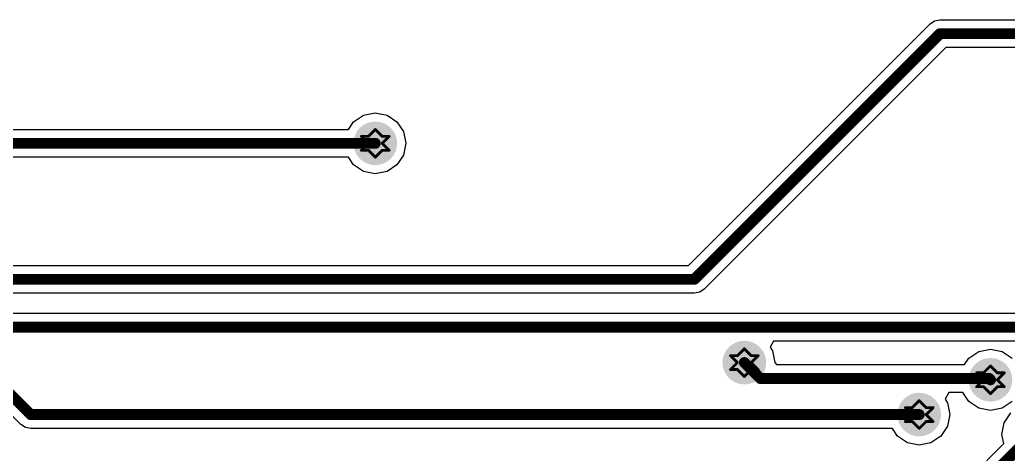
# Model space of a CAD drawing. Header units: millimetres. Extents: x 13 to 607, y 0 to 420.
# Drawn here: x 447.58 to 483.73, y 304.74 to 320.63 of the extents above; entities that cross this region are included whole.
import ezdxf

# ---------------------------------------------------------------- set-up
doc = ezdxf.new("R2010")
doc.units = ezdxf.units.MM
doc.layers.add('BottomLayer', color=5, linetype='Continuous')
doc.layers.add('DrillDrawing', color=1, linetype='Continuous')

msp = doc.modelspace()

# ---------------------------------------------------------------- hatches: boundary and pattern name
at = {"layer": 'BottomLayer'}
h = msp.add_hatch(color=5, dxfattribs=at)
edge = h.paths.add_edge_path()
edge.add_arc((460.583198806271, 316.1082847595534), 0.7991522388059702, 0, 360, ccw=False)
h = msp.add_hatch(color=5, dxfattribs=at)
edge = h.paths.add_edge_path()
edge.add_arc((474.0817062689457, 308.0903743117922), 0.7991522388059702, 0, 360, ccw=False)
h = msp.add_hatch(color=5, dxfattribs=at)
edge = h.paths.add_edge_path()
edge.add_arc((483.0837898510508, 307.4614250580609), 0.7991522388059702, 0, 360, ccw=False)
h = msp.add_hatch(color=5, dxfattribs=at)
edge = h.paths.add_edge_path()
edge.add_arc((480.4784764181823, 306.1900280431354), 0.7991522388059702, 0, 360, ccw=False)

# ---------------------------------------------------------------- linework, layer by layer
for p, q in [((472.0439035821103, 311.6444044610459), (480.8768346268837, 320.477335505822)), ((480.8768346268837, 320.477335505822), (481.0420441791277, 320.5877289386578)), ((481.0420441791277, 320.5877289386578), (481.2369301492793, 320.6264940132847)), ((481.2369301492793, 320.6264940132847), (493.8556495522564, 320.6264940132847)), ((481.4478671641984, 319.6079859535832), (472.614936119425, 310.775054908807)), ((493.8556495522564, 319.6079859535832), (481.4478671641984, 319.6079859535832)), ((459.7909835821113, 316.9004999834339), (460.1544537313669, 317.1433614759712)), ((460.1544537313669, 317.1433614759712), (460.5831988059938, 317.2286456550757)), ((460.5831988059938, 317.2286456550757), (461.0119438806207, 317.1433614759712)), ((461.0119438806207, 317.1433614759712), (461.3754140298763, 316.9004999834339)), ((459.6019182089797, 316.6175387894041), (459.7909835821113, 316.9004999834339)), ((461.3754140298763, 316.9004999834339), (461.6182755224138, 316.5370298341802)), ((396.6281331343555, 316.6175387894041), (459.6019182089797, 316.6175387894041)), ((461.6182755224138, 316.5370298341802), (461.7035597015195, 316.1082847595533)), ((461.7035597015195, 316.1082847595533), (461.6182755224138, 315.6795396849265)), ((461.6182755224138, 315.6795396849265), (461.3754140298763, 315.3160695356727)), ((459.6019182089797, 315.5990307297026), (396.6281331343555, 315.5990307297026)), ((459.7909835821113, 315.3160695356727), (459.6019182089797, 315.5990307297026)), ((460.1544537313669, 315.0732080431354), (459.7909835821113, 315.3160695356727)), ((461.3754140298763, 315.3160695356727), (461.0119438806207, 315.0732080431354)), ((460.5831988059938, 314.987923864031), (460.1544537313669, 315.0732080431354)), ((461.0119438806207, 315.0732080431354), (460.5831988059938, 314.987923864031)), ((416.2563331343547, 311.6444044610459), (472.0439035821103, 311.6444044610459)), ((472.2548405970367, 310.6258964013444), (416.4672701492739, 310.6258964013444)), ((472.4497265671882, 310.6646614759712), (472.2548405970367, 310.6258964013444)), ((472.614936119425, 310.775054908807), (472.4497265671882, 310.6646614759712)), ((419.2676167164457, 309.8983268491056), (488.2957361194269, 309.8983268491056)), ((475.1449014925595, 308.8798187894041), (475.0252925373345, 308.6560429685085)), ((488.0847940298693, 308.8798187894041), (475.1449014925595, 308.8798187894041)), ((475.0252925373345, 308.6560429685085), (475.1167829850958, 308.519119386419)), ((475.1167829850958, 308.519119386419), (475.2020671642015, 308.090379386419)), ((482.2915746268911, 308.2536402819414), (482.6550447761394, 308.4965017744787)), ((482.6550447761394, 308.4965017744787), (483.0837898507664, 308.5817859535832)), ((483.0837898507664, 308.5817859535832), (483.5125349253933, 308.4965017744787)), ((483.5125349253933, 308.4965017744787), (483.8760050746489, 308.2536402819414)), ((475.2020671642015, 308.090379386419), (475.2592379104747, 308.0207149088071)), ((482.1359408955461, 308.0207149088071), (482.2915746268911, 308.2536402819414)), ((475.2592379104747, 308.0207149088071), (482.1359408955461, 308.0207149088071)), ((481.562513134347, 307.0022068491056), (481.4268886567363, 306.748475505822)), ((482.0690725373418, 307.0022068491056), (481.562513134347, 307.0022068491056)), ((482.2915746268911, 306.6692098341802), (482.0690725373418, 307.0022068491056)), ((447.617324179125, 305.8299325207474), (446.7746164179327, 306.6726352073145)), ((481.4268886567363, 306.748475505822), (481.5135531343469, 306.6187731177623)), ((481.5135531343469, 306.6187731177623), (481.5988373134599, 306.1900280431354)), ((482.6550447761394, 306.4263483416428), (482.2915746268911, 306.6692098341802)), ((483.8760050746489, 306.6692098341802), (483.5125349253933, 306.4263483416428)), ((483.0837898507664, 306.3410641625384), (482.6550447761394, 306.4263483416428)), ((483.5125349253933, 306.4263483416428), (483.0837898507664, 306.3410641625384)), ((483.5914605970386, 305.8922996849265), (483.8343220895761, 306.2557698341802)), ((481.5988373134599, 306.1900280431354), (481.5135531343469, 305.7612829685086)), ((483.5061764179329, 305.4635546102996), (483.5914605970386, 305.8922996849265)), ((447.7825337313618, 305.7195390879115), (447.617324179125, 305.8299325207474)), ((447.9774197015206, 305.6807740132846), (447.7825337313618, 305.7195390879115)), ((479.4971958209201, 305.6807740132846), (447.9774197015206, 305.6807740132846)), ((479.6862611940589, 305.3978128192549), (479.4971958209201, 305.6807740132846)), ((481.5135531343469, 305.7612829685086), (481.2706916418167, 305.3978128192549)), ((480.0497313433073, 305.1549513267175), (479.6862611940589, 305.3978128192549)), ((481.2706916418167, 305.3978128192549), (480.9072214925611, 305.1549513267175)), ((483.5725677612202, 305.1297811774638), (483.5061764179329, 305.4635546102996)), ((480.4784764179342, 305.069667147613), (480.0497313433073, 305.1549513267175)), ((480.9072214925611, 305.1549513267175), (480.4784764179342, 305.069667147613)), ((481.5110716418196, 303.0682850580608), (483.5725677612202, 305.1297811774638))]:
    msp.add_line(p, q, dxfattribs=at)
at = {"layer": 'BottomLayer', "const_width": 0.3995761194029852}
for points in [[(481.2369301492793, 320.1172399834339), (472.2548405970367, 311.1351504311951)], [(494.8369301492778, 320.1172399834339), (481.2369301492793, 320.1172399834339)], [(460.5831988059938, 316.1082847595533), (395.6468525373341, 316.1082847595533)], [(472.2548405970367, 311.1351504311951), (416.2563331343547, 311.1351504311951)], [(488.2957361194269, 309.3890728192549), (419.2676167164457, 309.3890728192549)], [(447.9774197015206, 306.1900280431354), (446.1231510447972, 308.0442966998518)], [(474.6606197015128, 307.5114608789563), (474.0817062686831, 308.0903743117921)], [(483.0337540298708, 307.5114608789563), (474.6606197015128, 307.5114608789563)], [(483.0837898507664, 307.4614250580608), (483.0337540298708, 307.5114608789563)], [(480.4784764179342, 306.1900280431354), (447.9774197015206, 306.1900280431354)], [(484.6265322388274, 305.4635546102996), (481.7220086567388, 302.5590310282101)]]:
    msp.add_lwpolyline(points, dxfattribs=at)
at = {"layer": 'BottomLayer', "const_width": 0.1997880597014926}
for points in [[(481.3368241791243, 320.1172399834339, -1), (481.137036119427, 320.1172399834339, -1)], [(481.3368241791243, 320.1172399834339, -1), (481.137036119427, 320.1172399834339, -1)], [(460.6830928358461, 316.1082847595533, -1), (460.4833047761415, 316.1082847595533, -1)], [(472.354734626889, 311.1351504311951, -1), (472.1549465671844, 311.1351504311951, -1)], [(472.354734626889, 311.1351504311951, -1), (472.1549465671844, 311.1351504311951, -1)], [(474.1816002985281, 308.0903743117921, -1), (473.9818122388308, 308.0903743117921, -1)], [(474.7605137313651, 307.5114608789563, -1), (474.5607256716678, 307.5114608789563, -1)], [(474.7605137313651, 307.5114608789563, -1), (474.5607256716678, 307.5114608789563, -1)], [(483.1336480597304, 307.5114608789563, -1), (482.9338600000258, 307.5114608789563, -1)], [(483.1336480597304, 307.5114608789563, -1), (482.9338600000258, 307.5114608789563, -1)], [(483.1836838806259, 307.4614250580608, -1), (482.9838958209214, 307.4614250580608, -1)], [(448.0773137313656, 306.1900280431354, -1), (447.8775256716683, 306.1900280431354, -1)], [(448.0773137313656, 306.1900280431354, -1), (447.8775256716683, 306.1900280431354, -1)], [(480.5783704477792, 306.1900280431354, -1), (480.3785823880819, 306.1900280431354, -1)]]:
    msp.add_lwpolyline(points, format="xyb", close=True, dxfattribs=at)
at = {"layer": 'DrillDrawing', "const_width": 0.1014925373134329}
for points in [[(460.3294674627098, 316.3620161028369), (460.0757361194258, 316.3620161028369)], [(460.3294674627098, 316.1082847595533), (460.0757361194258, 316.3620161028369)], [(460.5831988059938, 316.6157474461205), (460.3294674627098, 316.3620161028369)], [(460.8369301492778, 316.3620161028369), (460.5831988059938, 316.6157474461205)], [(461.0906614925545, 316.3620161028369), (460.8369301492778, 316.1082847595533)], [(461.0906614925545, 316.3620161028369), (460.8369301492778, 316.3620161028369)], [(460.3294674627098, 316.1082847595533), (460.0757361194258, 315.8545534162698)], [(461.0906614925545, 315.8545534162698), (460.8369301492778, 316.1082847595533)], [(460.3294674627098, 315.8545534162698), (460.0757361194258, 315.8545534162698)], [(460.5831988059938, 315.6008220729861), (460.3294674627098, 315.8545534162698)], [(460.8369301492778, 315.8545534162698), (460.5831988059938, 315.6008220729861)], [(461.0906614925545, 315.8545534162698), (460.8369301492778, 315.8545534162698)], [(474.0817062686831, 308.5978369983593), (473.8279749253991, 308.3441056550757)], [(474.3354376119671, 308.3441056550757), (474.0817062686831, 308.5978369983593)], [(473.8279749253991, 308.3441056550757), (473.5742435821151, 308.3441056550757)], [(473.8279749253991, 308.0903743117921), (473.5742435821151, 308.3441056550757)], [(473.8279749253991, 308.0903743117921), (473.5742435821151, 307.8366429685086)], [(474.5891689552511, 308.3441056550757), (474.3354376119671, 308.0903743117921)], [(474.5891689552511, 308.3441056550757), (474.3354376119671, 308.3441056550757)], [(474.5891689552511, 307.8366429685086), (474.3354376119671, 308.0903743117921)], [(473.8279749253991, 307.8366429685086), (473.5742435821151, 307.8366429685086)], [(474.0817062686831, 307.582911625225), (473.8279749253991, 307.8366429685086)], [(474.3354376119671, 307.8366429685086), (474.0817062686831, 307.582911625225)], [(474.5891689552511, 307.8366429685086), (474.3354376119671, 307.8366429685086)], [(482.8300585074824, 307.7151564013444), (482.5763271641983, 307.7151564013444)], [(482.8300585074824, 307.4614250580608), (482.5763271641983, 307.7151564013444)], [(483.0837898507664, 307.9688877446279), (482.8300585074824, 307.7151564013444)], [(483.3375211940504, 307.7151564013444), (483.0837898507664, 307.9688877446279)], [(483.5912525373344, 307.7151564013444), (483.3375211940504, 307.4614250580608)], [(483.5912525373344, 307.7151564013444), (483.3375211940504, 307.7151564013444)], [(482.8300585074824, 307.4614250580608), (482.5763271641983, 307.2076937147772)], [(483.5912525373344, 307.2076937147772), (483.3375211940504, 307.4614250580608)], [(482.8300585074824, 307.2076937147772), (482.5763271641983, 307.2076937147772)], [(483.0837898507664, 306.9539623714936), (482.8300585074824, 307.2076937147772)], [(483.3375211940504, 307.2076937147772), (483.0837898507664, 306.9539623714936)], [(483.5912525373344, 307.2076937147772), (483.3375211940504, 307.2076937147772)], [(480.4784764179342, 306.6974907297026), (480.2247450746502, 306.443759386419)], [(480.7322077612182, 306.443759386419), (480.4784764179342, 306.6974907297026)], [(480.2247450746502, 306.443759386419), (479.9710137313662, 306.443759386419)], [(480.2247450746502, 306.1900280431354), (479.9710137313662, 306.443759386419)], [(480.9859391045022, 306.443759386419), (480.7322077612182, 306.1900280431354)], [(480.9859391045022, 306.443759386419), (480.7322077612182, 306.443759386419)], [(480.2247450746502, 306.1900280431354), (479.9710137313662, 305.9362966998518)], [(480.2247450746502, 305.9362966998518), (479.9710137313662, 305.9362966998518)], [(480.4784764179342, 305.6825653565683), (480.2247450746502, 305.9362966998518)], [(480.7322077612182, 305.9362966998518), (480.4784764179342, 305.6825653565683)], [(480.9859391045022, 305.9362966998518), (480.7322077612182, 306.1900280431354)], [(480.9859391045022, 305.9362966998518), (480.7322077612182, 305.9362966998518)]]:
    msp.add_lwpolyline(points, dxfattribs=at)
at = {"layer": 'DrillDrawing', "const_width": 0.05074626865671643}
for points in [[(460.1011092537512, 316.3620161028369, -1), (460.050362985093, 316.3620161028369, -1)], [(460.1011092537512, 316.3620161028369, -1), (460.050362985093, 316.3620161028369, -1)], [(460.3548405970353, 316.3620161028369, -1), (460.304094328377, 316.3620161028369, -1)], [(460.3548405970353, 316.3620161028369, -1), (460.304094328377, 316.3620161028369, -1)], [(460.6085719403266, 316.6157474461205, -1), (460.557825671661, 316.6157474461205, -1)], [(460.6085719403266, 316.6157474461205, -1), (460.557825671661, 316.6157474461205, -1)], [(460.8623032836106, 316.3620161028369, -1), (460.811557014945, 316.3620161028369, -1)], [(460.8623032836106, 316.3620161028369, -1), (460.811557014945, 316.3620161028369, -1)], [(461.1160346268946, 316.3620161028369, -1), (461.0652883582291, 316.3620161028369, -1)], [(461.1160346268946, 316.3620161028369, -1), (461.0652883582291, 316.3620161028369, -1)], [(460.3548405970353, 316.1082847595533, -1), (460.304094328377, 316.1082847595533, -1)], [(460.3548405970353, 316.1082847595533, -1), (460.304094328377, 316.1082847595533, -1)], [(460.8623032836106, 316.1082847595533, -1), (460.811557014945, 316.1082847595533, -1)], [(460.8623032836106, 316.1082847595533, -1), (460.811557014945, 316.1082847595533, -1)], [(460.1011092537512, 315.8545534162698, -1), (460.050362985093, 315.8545534162698, -1)], [(460.1011092537512, 315.8545534162698, -1), (460.050362985093, 315.8545534162698, -1)], [(460.3548405970353, 315.8545534162698, -1), (460.304094328377, 315.8545534162698, -1)], [(460.3548405970353, 315.8545534162698, -1), (460.304094328377, 315.8545534162698, -1)], [(460.6085719403266, 315.6008220729861, -1), (460.557825671661, 315.6008220729861, -1)], [(460.6085719403266, 315.6008220729861, -1), (460.557825671661, 315.6008220729861, -1)], [(460.8623032836106, 315.8545534162698, -1), (460.811557014945, 315.8545534162698, -1)], [(460.8623032836106, 315.8545534162698, -1), (460.811557014945, 315.8545534162698, -1)], [(461.1160346268946, 315.8545534162698, -1), (461.0652883582291, 315.8545534162698, -1)], [(461.1160346268946, 315.8545534162698, -1), (461.0652883582291, 315.8545534162698, -1)], [(474.1070794030086, 308.5978369983593, -1), (474.0563331343503, 308.5978369983593, -1)], [(474.1070794030086, 308.5978369983593, -1), (474.0563331343503, 308.5978369983593, -1)], [(473.5996167164406, 308.3441056550757, -1), (473.5488704477896, 308.3441056550757, -1)], [(473.5996167164406, 308.3441056550757, -1), (473.5488704477896, 308.3441056550757, -1)], [(473.8533480597246, 308.3441056550757, -1), (473.8026017910736, 308.3441056550757, -1)], [(473.8533480597246, 308.3441056550757, -1), (473.8026017910736, 308.3441056550757, -1)], [(473.8533480597246, 308.0903743117921, -1), (473.8026017910736, 308.0903743117921, -1)], [(473.8533480597246, 308.0903743117921, -1), (473.8026017910736, 308.0903743117921, -1)], [(474.3608107462926, 308.3441056550757, -1), (474.3100644776343, 308.3441056550757, -1)], [(474.3608107462926, 308.3441056550757, -1), (474.3100644776343, 308.3441056550757, -1)], [(474.3608107462926, 308.0903743117921, -1), (474.3100644776343, 308.0903743117921, -1)], [(474.3608107462926, 308.0903743117921, -1), (474.3100644776343, 308.0903743117921, -1)], [(474.6145420895766, 308.3441056550757, -1), (474.5637958209184, 308.3441056550757, -1)], [(474.6145420895766, 308.3441056550757, -1), (474.5637958209184, 308.3441056550757, -1)], [(473.5996167164406, 307.8366429685086, -1), (473.5488704477896, 307.8366429685086, -1)], [(473.5996167164406, 307.8366429685086, -1), (473.5488704477896, 307.8366429685086, -1)], [(473.8533480597246, 307.8366429685086, -1), (473.8026017910736, 307.8366429685086, -1)], [(473.8533480597246, 307.8366429685086, -1), (473.8026017910736, 307.8366429685086, -1)], [(474.3608107462926, 307.8366429685086, -1), (474.3100644776343, 307.8366429685086, -1)], [(474.3608107462926, 307.8366429685086, -1), (474.3100644776343, 307.8366429685086, -1)], [(474.6145420895766, 307.8366429685086, -1), (474.5637958209184, 307.8366429685086, -1)], [(474.6145420895766, 307.8366429685086, -1), (474.5637958209184, 307.8366429685086, -1)], [(482.6017002985311, 307.7151564013444, -1), (482.5509540298729, 307.7151564013444, -1)], [(482.6017002985311, 307.7151564013444, -1), (482.5509540298729, 307.7151564013444, -1)], [(482.8554316418151, 307.7151564013444, -1), (482.8046853731569, 307.7151564013444, -1)], [(482.8554316418151, 307.7151564013444, -1), (482.8046853731569, 307.7151564013444, -1)], [(483.1091629850991, 307.9688877446279, -1), (483.0584167164409, 307.9688877446279, -1)], [(483.1091629850991, 307.9688877446279, -1), (483.0584167164409, 307.9688877446279, -1)], [(483.3628943283759, 307.7151564013444, -1), (483.3121480597249, 307.7151564013444, -1)], [(483.3628943283759, 307.7151564013444, -1), (483.3121480597249, 307.7151564013444, -1)], [(483.6166256716599, 307.7151564013444, -1), (483.5658794030089, 307.7151564013444, -1)], [(483.6166256716599, 307.7151564013444, -1), (483.5658794030089, 307.7151564013444, -1)], [(474.1070794030086, 307.582911625225, -1), (474.0563331343503, 307.582911625225, -1)], [(474.1070794030086, 307.582911625225, -1), (474.0563331343503, 307.582911625225, -1)], [(482.8554316418151, 307.4614250580608, -1), (482.8046853731569, 307.4614250580608, -1)], [(482.8554316418151, 307.4614250580608, -1), (482.8046853731569, 307.4614250580608, -1)], [(483.3628943283759, 307.4614250580608, -1), (483.3121480597249, 307.4614250580608, -1)], [(483.3628943283759, 307.4614250580608, -1), (483.3121480597249, 307.4614250580608, -1)], [(482.6017002985311, 307.2076937147772, -1), (482.5509540298729, 307.2076937147772, -1)], [(482.6017002985311, 307.2076937147772, -1), (482.5509540298729, 307.2076937147772, -1)], [(482.8554316418151, 307.2076937147772, -1), (482.8046853731569, 307.2076937147772, -1)], [(482.8554316418151, 307.2076937147772, -1), (482.8046853731569, 307.2076937147772, -1)], [(483.1091629850991, 306.9539623714936, -1), (483.0584167164409, 306.9539623714936, -1)], [(483.1091629850991, 306.9539623714936, -1), (483.0584167164409, 306.9539623714936, -1)], [(483.3628943283759, 307.2076937147772, -1), (483.3121480597249, 307.2076937147772, -1)], [(483.3628943283759, 307.2076937147772, -1), (483.3121480597249, 307.2076937147772, -1)], [(483.6166256716599, 307.2076937147772, -1), (483.5658794030089, 307.2076937147772, -1)], [(483.6166256716599, 307.2076937147772, -1), (483.5658794030089, 307.2076937147772, -1)], [(480.5038495522597, 306.6974907297026, -1), (480.4531032836087, 306.6974907297026, -1)], [(480.5038495522597, 306.6974907297026, -1), (480.4531032836087, 306.6974907297026, -1)], [(479.9963868656916, 306.443759386419, -1), (479.9456405970407, 306.443759386419, -1)], [(479.9963868656916, 306.443759386419, -1), (479.9456405970407, 306.443759386419, -1)], [(480.2501182089757, 306.443759386419, -1), (480.1993719403247, 306.443759386419, -1)], [(480.2501182089757, 306.443759386419, -1), (480.1993719403247, 306.443759386419, -1)], [(480.7575808955437, 306.443759386419, -1), (480.7068346268854, 306.443759386419, -1)], [(480.7575808955437, 306.443759386419, -1), (480.7068346268854, 306.443759386419, -1)], [(481.0113122388277, 306.443759386419, -1), (480.9605659701695, 306.443759386419, -1)], [(481.0113122388277, 306.443759386419, -1), (480.9605659701695, 306.443759386419, -1)], [(479.9963868656916, 305.9362966998518, -1), (479.9456405970407, 305.9362966998518, -1)], [(479.9963868656916, 305.9362966998518, -1), (479.9456405970407, 305.9362966998518, -1)], [(480.2501182089757, 306.1900280431354, -1), (480.1993719403247, 306.1900280431354, -1)], [(480.2501182089757, 306.1900280431354, -1), (480.1993719403247, 306.1900280431354, -1)], [(480.2501182089757, 305.9362966998518, -1), (480.1993719403247, 305.9362966998518, -1)], [(480.2501182089757, 305.9362966998518, -1), (480.1993719403247, 305.9362966998518, -1)], [(480.7575808955437, 306.1900280431354, -1), (480.7068346268854, 306.1900280431354, -1)], [(480.7575808955437, 306.1900280431354, -1), (480.7068346268854, 306.1900280431354, -1)], [(480.7575808955437, 305.9362966998518, -1), (480.7068346268854, 305.9362966998518, -1)], [(480.7575808955437, 305.9362966998518, -1), (480.7068346268854, 305.9362966998518, -1)], [(481.0113122388277, 305.9362966998518, -1), (480.9605659701695, 305.9362966998518, -1)], [(481.0113122388277, 305.9362966998518, -1), (480.9605659701695, 305.9362966998518, -1)], [(480.5038495522597, 305.6825653565683, -1), (480.4531032836087, 305.6825653565683, -1)], [(480.5038495522597, 305.6825653565683, -1), (480.4531032836087, 305.6825653565683, -1)]]:
    msp.add_lwpolyline(points, format="xyb", close=True, dxfattribs=at)

doc.saveas('drawing.dxf')
